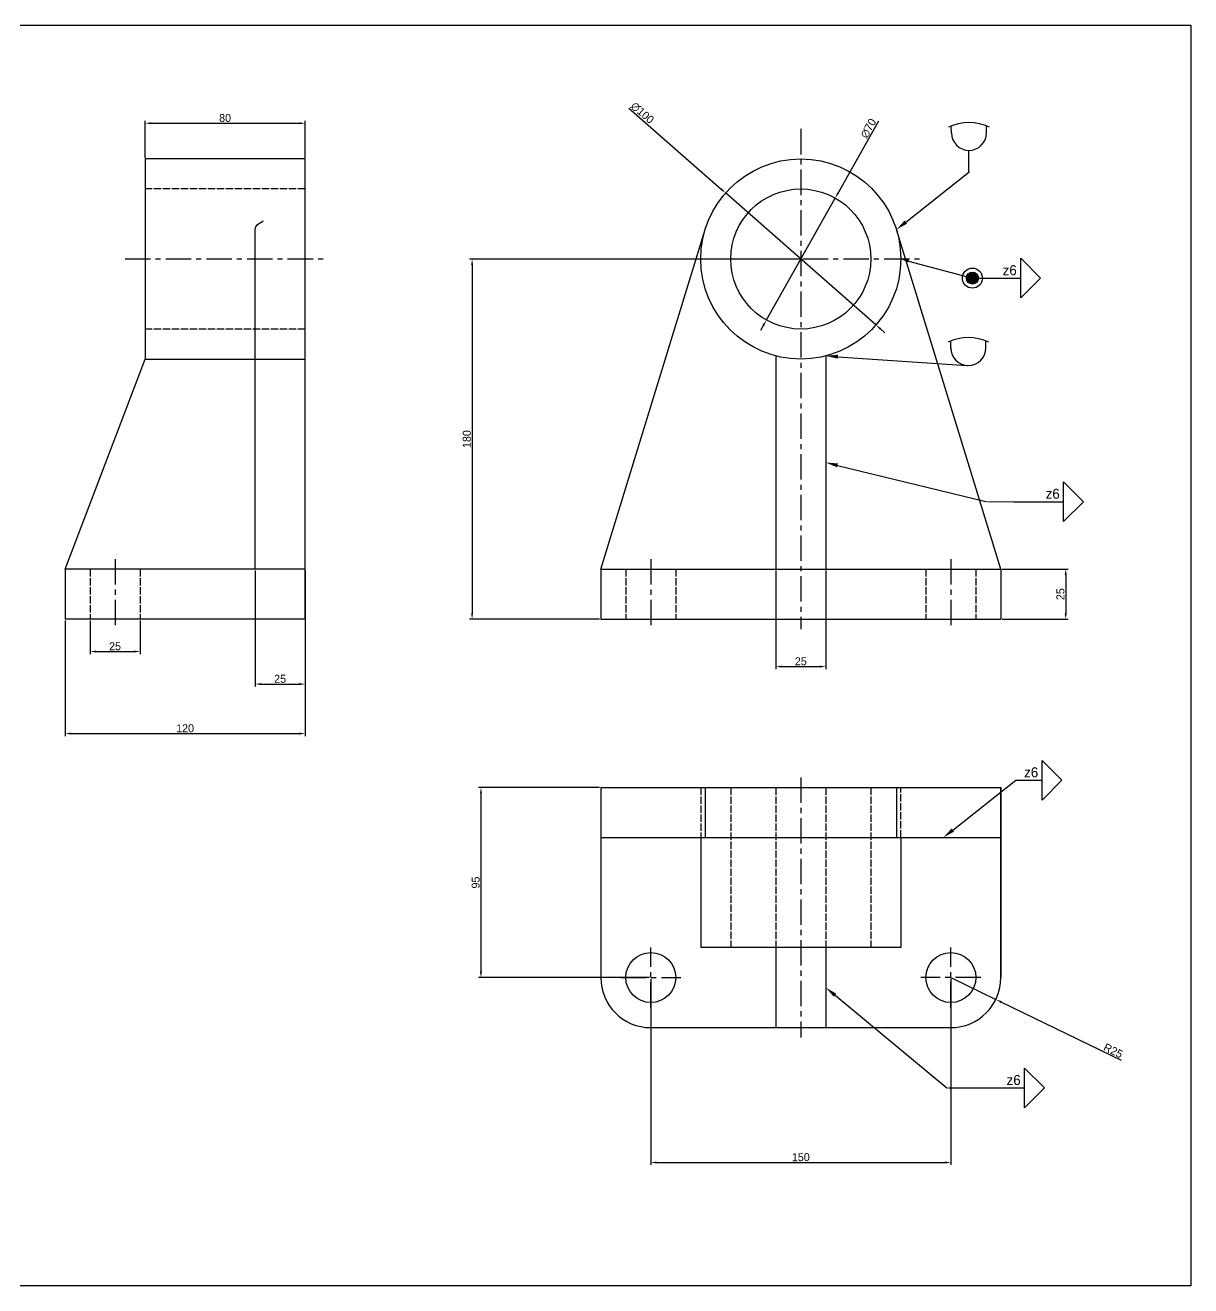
# Model space of a CAD drawing. Header units: millimetres. Extents: x 632 to 3908, y 549 to 1179.
# Drawn here: x 2202 to 2784, y 549 to 1179 of the extents above; entities that cross this region are included whole.
import ezdxf
from ezdxf import colors
from ezdxf.entities.mleader import LeaderData, LeaderLine
from ezdxf.math import Vec2, Vec3

# ---------------------------------------------------------------- set-up
doc = ezdxf.new("R2010")
doc.units = ezdxf.units.MM
doc.linetypes.add('ACAD_ISO02W100', pattern=[15, 12, -3])
doc.linetypes.add('CENTER', pattern=[50.8, 31.75, -6.35, 6.35, -6.35])
doc.dimstyles.new('ISO-25', dxfattribs={"dimtxt": 4, "dimasz": 3, "dimexe": 1.25, "dimexo": 0.625, "dimtad": 1, "dimtxsty": 'Standard', "dimcen": 2.5, "dimclrd": 3, "dimclre": 3, "dimclrt": 3, "dimadec": 0, "dimazin": 0, "dimtfac": 1, "dimtmove": 0, "dimatfit": 3, "dimfxl": 1, "dimarcsym": 0})

# ---------------------------------------------------------------- blocks, each defined once
blk = doc.blocks.new('*D75')
at = {"color": 3, "lineweight": -2, "transparency": 16777216}
for p, q in [((2261.58, 1112.9), (2261.58, 1131.36)), ((2264.58, 1130.11), (2338.58, 1130.11)), ((2341.58, 1112.9), (2341.58, 1131.36))]:
    blk.add_line(p, q, dxfattribs=at)
at = {"color": 3, "transparency": 16777216}
for points in [[(2264.58, 1130.61), (2264.58, 1129.61), (2261.58, 1130.11)], [(2338.58, 1130.61), (2338.58, 1129.61), (2341.58, 1130.11)]]:
    blk.add_solid(points, dxfattribs=at)
at = {"layer": 'Defpoints', "color": 0, "transparency": 16777216}
for p in [(2341.58, 1130.11), (2261.58, 1112.27), (2341.58, 1112.27)]:
    blk.add_point(p, dxfattribs=at)
at = {"color": 3, "transparency": 16777216, "insert": (2301.58, 1132.73), "char_height": 4, "attachment_point": 5}
blk.add_mtext('80', dxfattribs=at)
blk = doc.blocks.new('*D77')
at = {"color": 3, "lineweight": -2, "transparency": 16777216}
for p, q in [((2503.45, 1137.69), (2549.54, 1097.23)), ((2626.94, 1029.29), (2551.79, 1095.26)), ((2629.2, 1027.31), (2631.45, 1025.33))]:
    blk.add_line(p, q, dxfattribs=at)
at = {"color": 3, "transparency": 16777216}
for points in [[(2549.87, 1097.61), (2549.21, 1096.86), (2551.79, 1095.26)], [(2629.53, 1027.68), (2628.87, 1026.93), (2626.94, 1029.29)]]:
    blk.add_solid(points, dxfattribs=at)
at = {"layer": 'Defpoints', "color": 0, "transparency": 16777216}
for p in [(2551.79, 1095.26), (2626.94, 1029.29)]:
    blk.add_point(p, dxfattribs=at)
at = {"color": 3, "transparency": 16777216, "insert": (2510.16, 1135.29), "char_height": 4, "attachment_point": 5, "rotation": 318.72338}
blk.add_mtext('∅100', dxfattribs=at)
blk = doc.blocks.new('*D78')
at = {"color": 3, "lineweight": -2, "transparency": 16777216}
for p, q in [((2628.24, 1131.15), (2608.04, 1095.36)), ((2572.16, 1031.79), (2606.57, 1092.75)), ((2570.69, 1029.18), (2569.21, 1026.56))]:
    blk.add_line(p, q, dxfattribs=at)
at = {"color": 3, "transparency": 16777216}
for points in [[(2607.61, 1095.61), (2608.48, 1095.12), (2606.57, 1092.75)], [(2570.25, 1029.42), (2571.12, 1028.93), (2572.16, 1031.79)]]:
    blk.add_solid(points, dxfattribs=at)
at = {"layer": 'Defpoints', "color": 0, "transparency": 16777216}
for p in [(2606.57, 1092.75), (2572.16, 1031.79)]:
    blk.add_point(p, dxfattribs=at)
at = {"color": 3, "transparency": 16777216, "insert": (2623.19, 1127.54), "char_height": 4, "attachment_point": 5, "rotation": 60.56053}
blk.add_mtext('∅70', dxfattribs=at)
blk = doc.blocks.new('*D82')
at = {"color": 3, "lineweight": -2, "transparency": 16777216}
for p, q in [((2576.87, 906.65), (2576.87, 857.33)), ((2601.87, 906.65), (2601.87, 857.33)), ((2579.87, 858.58), (2598.87, 858.58))]:
    blk.add_line(p, q, dxfattribs=at)
at = {"color": 3, "transparency": 16777216}
for points in [[(2579.87, 859.08), (2579.87, 858.08), (2576.87, 858.58)], [(2598.87, 859.08), (2598.87, 858.08), (2601.87, 858.58)]]:
    blk.add_solid(points, dxfattribs=at)
at = {"layer": 'Defpoints', "color": 0, "transparency": 16777216}
for p in [(2576.87, 907.27), (2601.87, 907.27), (2601.87, 858.58)]:
    blk.add_point(p, dxfattribs=at)
at = {"color": 3, "transparency": 16777216, "insert": (2589.37, 861.2), "char_height": 4, "attachment_point": 5}
blk.add_mtext('25', dxfattribs=at)
blk = doc.blocks.new('*D95')
at = {"color": 3, "lineweight": -2, "transparency": 16777216}
for p, q in [((2234.08, 881.65), (2234.08, 864.85)), ((2259.08, 881.65), (2259.08, 864.85)), ((2237.08, 866.1), (2256.08, 866.1))]:
    blk.add_line(p, q, dxfattribs=at)
at = {"color": 3, "transparency": 16777216}
for points in [[(2237.08, 866.6), (2237.08, 865.6), (2234.08, 866.1)], [(2256.08, 866.6), (2256.08, 865.6), (2259.08, 866.1)]]:
    blk.add_solid(points, dxfattribs=at)
at = {"layer": 'Defpoints', "color": 0, "transparency": 16777216}
for p in [(2234.08, 882.27), (2259.08, 882.27), (2259.08, 866.1)]:
    blk.add_point(p, dxfattribs=at)
at = {"color": 3, "transparency": 16777216, "insert": (2246.58, 868.72), "char_height": 4, "attachment_point": 5}
blk.add_mtext('25', dxfattribs=at)
blk = doc.blocks.new('*D140')
at = {"color": 3, "lineweight": -2, "transparency": 16777216}
for p, q in [((2221.58, 881.65), (2221.58, 823.85)), ((2341.58, 881.65), (2341.58, 823.85)), ((2224.58, 825.1), (2338.58, 825.1))]:
    blk.add_line(p, q, dxfattribs=at)
at = {"color": 3, "transparency": 16777216}
for points in [[(2224.58, 825.6), (2224.58, 824.6), (2221.58, 825.1)], [(2338.58, 825.6), (2338.58, 824.6), (2341.58, 825.1)]]:
    blk.add_solid(points, dxfattribs=at)
at = {"layer": 'Defpoints', "color": 0, "transparency": 16777216}
for p in [(2221.58, 882.27), (2341.58, 882.27), (2341.58, 825.1)]:
    blk.add_point(p, dxfattribs=at)
at = {"color": 3, "transparency": 16777216, "insert": (2281.58, 827.72), "char_height": 4, "attachment_point": 5}
blk.add_mtext('120', dxfattribs=at)
blk = doc.blocks.new('*D141')
at = {"color": 3, "lineweight": -2, "transparency": 16777216}
for p, q in [((2316.58, 906.65), (2316.58, 848.58)), ((2341.58, 906.65), (2341.58, 848.58)), ((2319.58, 849.83), (2338.58, 849.83))]:
    blk.add_line(p, q, dxfattribs=at)
at = {"color": 3, "transparency": 16777216}
for points in [[(2319.58, 850.33), (2319.58, 849.33), (2316.58, 849.83)], [(2338.58, 850.33), (2338.58, 849.33), (2341.58, 849.83)]]:
    blk.add_solid(points, dxfattribs=at)
at = {"layer": 'Defpoints', "color": 0, "transparency": 16777216}
for p in [(2316.58, 907.27), (2341.58, 907.27), (2341.58, 849.83)]:
    blk.add_point(p, dxfattribs=at)
at = {"color": 3, "transparency": 16777216, "insert": (2329.08, 852.46), "char_height": 4, "attachment_point": 5}
blk.add_mtext('25', dxfattribs=at)
blk = doc.blocks.new('*D142')
at = {"color": 3, "lineweight": -2, "transparency": 16777216}
for p, q in [((2588.74, 1062.27), (2423.8, 1062.27)), ((2425.05, 1059.27), (2425.05, 885.27)), ((2488.74, 882.27), (2423.8, 882.27))]:
    blk.add_line(p, q, dxfattribs=at)
at = {"color": 3, "transparency": 16777216}
for points in [[(2424.55, 1059.27), (2425.55, 1059.27), (2425.05, 1062.27)], [(2424.55, 885.27), (2425.55, 885.27), (2425.05, 882.27)]]:
    blk.add_solid(points, dxfattribs=at)
at = {"layer": 'Defpoints', "color": 0, "transparency": 16777216}
for p in [(2589.37, 1062.27), (2425.05, 882.27), (2489.37, 882.27)]:
    blk.add_point(p, dxfattribs=at)
at = {"color": 3, "transparency": 16777216, "insert": (2422.42, 972.27), "char_height": 4, "attachment_point": 5, "rotation": 90}
blk.add_mtext('180', dxfattribs=at)
blk = doc.blocks.new('*D143')
at = {"color": 3, "lineweight": -2, "transparency": 16777216}
for p, q in [((2689.99, 907.27), (2723.04, 907.27)), ((2721.79, 904.27), (2721.79, 885.27)), ((2689.99, 882.27), (2723.04, 882.27))]:
    blk.add_line(p, q, dxfattribs=at)
at = {"color": 3, "transparency": 16777216}
for points in [[(2721.29, 904.27), (2722.29, 904.27), (2721.79, 907.27)], [(2721.29, 885.27), (2722.29, 885.27), (2721.79, 882.27)]]:
    blk.add_solid(points, dxfattribs=at)
at = {"layer": 'Defpoints', "color": 0, "transparency": 16777216}
for p in [(2689.37, 907.27), (2689.37, 882.27), (2721.79, 882.27)]:
    blk.add_point(p, dxfattribs=at)
at = {"color": 3, "transparency": 16777216, "insert": (2719.16, 894.77), "char_height": 4, "attachment_point": 5, "rotation": 90}
blk.add_mtext('25', dxfattribs=at)
blk = doc.blocks.new('*D145')
at = {"color": 3, "lineweight": -2, "transparency": 16777216}
for p, q in [((2514.37, 702.53), (2514.37, 609.5)), ((2664.37, 702.53), (2664.37, 609.5)), ((2517.37, 610.75), (2661.37, 610.75))]:
    blk.add_line(p, q, dxfattribs=at)
at = {"color": 3, "transparency": 16777216}
for points in [[(2517.37, 611.25), (2517.37, 610.25), (2514.37, 610.75)], [(2661.37, 611.25), (2661.37, 610.25), (2664.37, 610.75)]]:
    blk.add_solid(points, dxfattribs=at)
at = {"layer": 'Defpoints', "color": 0, "transparency": 16777216}
for p in [(2514.37, 703.16), (2664.37, 703.16), (2664.37, 610.75)]:
    blk.add_point(p, dxfattribs=at)
at = {"color": 3, "transparency": 16777216, "insert": (2589.37, 613.38), "char_height": 4, "attachment_point": 5}
blk.add_mtext('150', dxfattribs=at)
blk = doc.blocks.new('*D146')
at = {"color": 3, "lineweight": -2, "transparency": 16777216}
for p, q in [((2664.37, 703.16), (2686.85, 692.23)), ((2749.73, 661.65), (2689.55, 690.92))]:
    blk.add_line(p, q, dxfattribs=at)
at = {"color": 3, "transparency": 16777216}
blk.add_solid([(2689.77, 691.37), (2689.33, 690.47), (2686.85, 692.23)], dxfattribs=at)
at = {"layer": 'Defpoints', "color": 0, "transparency": 16777216}
for p in [(2664.37, 703.16), (2686.85, 692.23)]:
    blk.add_point(p, dxfattribs=at)
at = {"color": 3, "transparency": 16777216, "insert": (2745.52, 666.62), "char_height": 4, "attachment_point": 5, "rotation": 334.06888}
blk.add_mtext('R25', dxfattribs=at)
blk = doc.blocks.new('*D147')
at = {"color": 3, "lineweight": -2, "transparency": 16777216}
for p, q in [((2488.74, 798.16), (2428.23, 798.16)), ((2429.48, 795.16), (2429.48, 706.16)), ((2513.74, 703.16), (2428.23, 703.16))]:
    blk.add_line(p, q, dxfattribs=at)
at = {"color": 3, "transparency": 16777216}
for points in [[(2428.98, 795.16), (2429.98, 795.16), (2429.48, 798.16)], [(2428.98, 706.16), (2429.98, 706.16), (2429.48, 703.16)]]:
    blk.add_solid(points, dxfattribs=at)
at = {"layer": 'Defpoints', "color": 0, "transparency": 16777216}
for p in [(2489.37, 798.16), (2429.48, 703.16), (2514.37, 703.16)]:
    blk.add_point(p, dxfattribs=at)
at = {"color": 3, "transparency": 16777216, "insert": (2426.85, 750.66), "char_height": 4, "attachment_point": 5, "rotation": 90}
blk.add_mtext('95', dxfattribs=at)

msp = doc.modelspace()

# ---------------------------------------------------------------- hatches: boundary and pattern name
h = msp.add_hatch(color=0)
h.dxf.hatch_style = 1
h.paths.add_polyline_path([(2678.131, 1052.714, -1), (2672.131, 1052.714, -1)])

# ---------------------------------------------------------------- linework, layer by layer
for p, q in [((2664.623, 1125.091), (2664.607, 1128.794)), ((2682.138, 1125.306), (2682.138, 1128.806)), ((2673.388, 1105.639), (2673.388, 1116.556)), ((2341.58, 1112.271), (2261.58, 1112.271)), ((2261.58, 1112.271), (2261.58, 1012.271)), ((2341.58, 882.271), (2341.58, 1112.271)), ((2316.58, 907.271), (2316.58, 1076.974)), ((2489.367, 907.271), (2541.577, 1076.974)), ((2689.367, 907.271), (2637.156, 1076.974)), ((2699.271, 1052.693), (2699.271, 1062.613)), ((2699.271, 1062.613), (2709.17, 1052.714)), ((2674.411, 1052.714), (2699.271, 1052.664)), ((2709.17, 1052.714), (2699.271, 1042.814)), ((2699.271, 1042.814), (2699.271, 1052.693)), ((2664.362, 1017.614), (2664.346, 1021.317)), ((2681.877, 1017.829), (2681.877, 1021.329)), ((2221.58, 907.271), (2261.58, 1012.271)), ((2261.58, 1012.271), (2341.58, 1012.271)), ((2576.867, 1013.859), (2576.867, 907.271)), ((2601.867, 1013.859), (2601.867, 907.271)), ((2720.762, 940.978), (2720.762, 950.898)), ((2720.762, 950.898), (2730.662, 940.998)), ((2682.624, 941.027), (2695.762, 940.978)), ((2695.762, 940.978), (2720.762, 940.978)), ((2730.662, 940.998), (2720.762, 931.099)), ((2720.762, 931.099), (2720.762, 940.978)), ((2341.58, 907.271), (2221.58, 907.271)), ((2221.58, 907.271), (2221.58, 882.271)), ((2489.367, 907.271), (2689.367, 907.271)), ((2489.367, 907.271), (2489.367, 882.271)), ((2689.367, 907.271), (2689.367, 882.271)), ((2341.58, 882.271), (2221.58, 882.271)), ((2489.367, 882.271), (2689.367, 882.271)), ((2710.013, 801.777), (2710.013, 811.697)), ((2710.013, 811.697), (2719.912, 801.797)), ((2696.874, 801.826), (2710.013, 801.777)), ((2719.912, 801.797), (2710.013, 791.898)), ((2710.013, 791.898), (2710.013, 801.777)), ((2489.367, 798.16), (2689.367, 798.16)), ((2489.367, 798.16), (2489.367, 703.16)), ((2541.577, 798.16), (2541.577, 773.16)), ((2637.156, 798.16), (2637.156, 773.16)), ((2689.367, 703.16), (2689.367, 798.16)), ((2689.367, 798.16), (2689.367, 703.16)), ((2489.367, 773.16), (2689.367, 773.16)), ((2539.367, 773.16), (2539.367, 718.16)), ((2639.367, 773.16), (2639.367, 718.16)), ((2639.367, 773.16), (2639.367, 718.16)), ((2639.367, 718.16), (2539.367, 718.16)), ((2576.867, 718.16), (2576.867, 678.16)), ((2601.867, 718.16), (2601.867, 678.16)), ((2514.367, 678.16), (2664.367, 678.16)), ((2701.254, 647.997), (2701.254, 657.917)), ((2701.254, 657.917), (2711.153, 648.018)), ((2663.116, 648.047), (2676.254, 647.997)), ((2676.254, 647.997), (2701.254, 647.997)), ((2711.153, 648.018), (2701.254, 638.118)), ((2701.254, 638.118), (2701.254, 647.997))]:
    msp.add_line(p, q)
at = {"color": 1, "linetype": 'CENTER', "ltscale": 0.4}
for p, q in [((2589.367, 1127.271), (2589.367, 877.271)), ((2251.58, 1062.271), (2351.58, 1062.271)), ((2529.367, 1062.271), (2649.367, 1062.271)), ((2246.58, 912.271), (2246.58, 877.271)), ((2514.367, 912.271), (2514.367, 877.271)), ((2664.367, 912.271), (2664.367, 877.271)), ((2589.367, 803.16), (2589.367, 673.16)), ((2514.367, 688.16), (2514.367, 718.16)), ((2664.367, 688.16), (2664.367, 718.16)), ((2499.367, 703.16), (2529.367, 703.16)), ((2679.367, 703.16), (2649.367, 703.16))]:
    msp.add_line(p, q, dxfattribs=at)
at = {"color": 3, "linetype": 'ACAD_ISO02W100', "ltscale": 0.3}
for p, q in [((2341.58, 1097.271), (2261.58, 1097.271)), ((2341.58, 1027.271), (2261.58, 1027.271)), ((2234.08, 907.271), (2234.08, 882.271)), ((2259.08, 907.271), (2259.08, 882.271)), ((2501.867, 907.271), (2501.867, 882.271)), ((2526.867, 907.271), (2526.867, 882.271)), ((2651.867, 907.271), (2651.867, 882.271)), ((2676.867, 907.271), (2676.867, 882.271)), ((2539.367, 798.16), (2539.367, 773.16)), ((2554.367, 798.16), (2554.367, 718.16)), ((2576.867, 798.16), (2576.867, 718.16)), ((2601.867, 798.16), (2601.867, 718.16)), ((2624.367, 798.16), (2624.367, 718.16)), ((2639.367, 773.16), (2639.367, 798.16))]:
    msp.add_line(p, q, dxfattribs=at)
msp.add_lwpolyline([(1619.017, 1179.105), (2784.311, 1179.105), (2784.311, 549.136), (1619.017, 549.136)], close=True)
for centre, radius in [((2589.367, 1062.271), 50), ((2589.367, 1062.271), 35), ((2675.131, 1052.714), 5), ((2675.131, 1052.714), 3), ((2514.367, 703.16), 12.5), ((2664.367, 703.16), 12.5)]:
    msp.add_circle(centre, radius)
for centre, radius, start, end in [((2673.388, 1106.345), 24.105, 64.889829, 114.922918), ((2673.388, 1125.306), 8.75, 180, 270), ((2673.388, 1125.306), 8.75, 270, 0), ((2673.127, 998.868), 24.105, 64.889829, 114.922918), ((2673.127, 1017.829), 8.75, 180, 270), ((2673.127, 1017.829), 8.75, 270, 0), ((2514.367, 703.16), 25, 180, 270), ((2664.367, 703.16), 25, 270, 0)]:
    msp.add_arc(centre, radius, start, end)
msp.add_spline([(2316.58, 1076.974), (2316.71, 1077.706), (2320.712, 1081.309)], degree=3)

# ---------------------------------------------------------------- texts
at = {"char_height": 5, "attachment_point": 1}
for insert in [(2690.257, 1059.162), (2711.749, 947.446), (2700.999, 808.245), (2692.24, 654.466)]:
    msp.add_mtext_dynamic_manual_height_columns('z6', width=4.08458, gutter_width=12.5, heights=[0], dxfattribs=dict(at, insert=insert))

# ---------------------------------------------------------------- dimensions: what is measured, and where the dimension line sits
for p1, p2, picture, middle in [((2626.943, 1029.286), (2551.79, 1095.256), '*D77', (2508.425, 1133.321)), ((2572.164, 1031.79), (2606.569, 1092.752), '*D78', (2625.474, 1126.248))]:
    dim = msp.add_diameter_dim_2p(p1=p1, p2=p2, dimstyle='ISO-25')
    dim.commit()
    dim.dimension.update_dxf_attribs({"geometry": picture, "text_midpoint": middle, "dimtype": 163})
for base, p1, p2, picture, middle in [((2341.58, 1130.108), (2261.58, 1112.271), (2341.58, 1112.271), '*D75', (2301.58, 1132.733)), ((2341.58, 849.834), (2316.58, 907.271), (2341.58, 907.271), '*D141', (2329.08, 852.459)), ((2601.867, 858.576), (2576.867, 907.271), (2601.867, 907.271), '*D82', (2589.367, 861.201)), ((2341.58, 825.096), (2221.58, 882.271), (2341.58, 882.271), '*D140', (2281.58, 827.721)), ((2259.08, 866.099), (2234.08, 882.271), (2259.08, 882.271), '*D95', (2246.58, 868.724)), ((2664.367, 610.755), (2514.367, 703.16), (2664.367, 703.16), '*D145', (2589.367, 613.38))]:
    dim = msp.add_linear_dim(base=base, p1=p1, p2=p2, dimstyle='ISO-25')
    dim.commit()
    dim.dimension.update_dxf_attribs({"geometry": picture, "text_midpoint": middle})
for base, p1, p2, picture, middle in [((2425.049, 882.271), (2589.367, 1062.271), (2489.367, 882.271), '*D142', (2422.424, 972.271)), ((2721.788, 882.271), (2689.367, 907.271), (2689.367, 882.271), '*D143', (2719.163, 894.771)), ((2429.477, 703.16), (2489.367, 798.16), (2514.367, 703.16), '*D147', (2426.852, 750.66))]:
    dim = msp.add_linear_dim(base=base, p1=p1, p2=p2, angle=90, dimstyle='ISO-25')
    dim.commit()
    dim.dimension.update_dxf_attribs({"geometry": picture, "text_midpoint": middle})
dim = msp.add_radius_dim(center=(2664.367, 703.16), mpoint=(2686.85, 692.227), dimstyle='ISO-25')
dim.commit()
dim.dimension.update_dxf_attribs({"geometry": '*D146', "text_midpoint": (2744.376, 664.255), "dimtype": 164})

# ---------------------------------------------------------------- leaders
ml = msp.add_multileader_mtext('Standard')
ml.set_content('', color=256)
ml.set_leader_properties()
ml.build(insert=Vec2(0, 0))
ml.multileader.update_dxf_attribs({"text_right_attachment_type": 6, "dogleg_length": 0.36, "arrow_head_size": 6})
ctx = ml.context
ctx.base_point, ctx.char_height, ctx.arrow_head_size, ctx.landing_gap_size, ctx.plane_origin = Vec3(2673.748, 1105.64), 0.18, 6, 0.09, Vec3(2645.579, 1132.569)
ctx.right_attachment = 6
notes = []
notes.append((ctx, [(0, (1, 1, 0), (2673.388, 1105.64), (1, 0), 0.36, [(0, [(2637.156, 1076.974)], 0, [])])]))
ctx.mtext.insert, ctx.mtext.flow_direction = Vec3(2673.838, 1105.73), 5
ml = msp.add_multileader_mtext('Standard')
ml.set_content('', color=256)
ml.set_leader_properties()
ml.build(insert=Vec2(0, 0))
ml.multileader.update_dxf_attribs({"text_right_attachment_type": 6, "dogleg_length": 0.36})
ctx = ml.context
ctx.base_point, ctx.char_height, ctx.landing_gap_size, ctx.plane_origin = Vec3(2675.491, 1052.714), 0.18, 0.09, Vec3(2639.367, 1062.271)
ctx.right_attachment = 6
notes.append((ctx, [(0, (1, 1, 0), (2675.131, 1052.714), (1, 0), 0.36, [(0, [(2639.367, 1062.271)], 0, [])])]))
ctx.mtext.insert, ctx.mtext.flow_direction = Vec3(2675.581, 1052.804), 5
ml = msp.add_multileader_mtext('Standard')
ml.set_content('', color=256)
ml.set_leader_properties()
ml.build(insert=Vec2(0, 0))
ml.multileader.update_dxf_attribs({"text_right_attachment_type": 6, "dogleg_length": 0.36, "arrow_head_size": 6})
ctx = ml.context
ctx.base_point, ctx.char_height, ctx.arrow_head_size, ctx.landing_gap_size, ctx.plane_origin = Vec3(2672.767, 1009.079), 0.18, 6, 0.09, Vec3(2610.29, 1069.454)
ctx.right_attachment = 6
notes.append((ctx, [(0, (1, 1, 0), (2672.407, 1009.079), (1, 0), 0.36, [(0, [(2601.867, 1013.859)], 0, [])])]))
ctx.mtext.insert, ctx.mtext.flow_direction = Vec3(2672.857, 1009.169), 5
ml = msp.add_multileader_mtext('Standard')
ml.set_content('', color=256)
ml.set_leader_properties()
ml.build(insert=Vec2(0, 0))
ml.multileader.update_dxf_attribs({"text_right_attachment_type": 6, "dogleg_length": 0.36, "arrow_head_size": 6})
ctx = ml.context
ctx.base_point, ctx.char_height, ctx.arrow_head_size, ctx.landing_gap_size, ctx.plane_origin = Vec3(2682.264, 941.027), 0.18, 6, 0.09, Vec3(2647.79, 1063.66)
ctx.right_attachment = 6
notes.append((ctx, [(0, (1, 1, 0), (2681.904, 941.027), (1, 0), 0.36, [(0, [(2601.867, 960.565)], 0, [])])]))
ctx.mtext.insert, ctx.mtext.flow_direction = Vec3(2682.354, 941.117), 5
ml = msp.add_multileader_mtext('Standard')
ml.set_content('', color=256)
ml.set_leader_properties()
ml.build(insert=Vec2(0, 0))
ml.multileader.update_dxf_attribs({"text_right_attachment_type": 6, "dogleg_length": 0.36, "arrow_head_size": 6})
ctx = ml.context
ctx.base_point, ctx.char_height, ctx.arrow_head_size, ctx.landing_gap_size, ctx.plane_origin = Vec3(2697.234, 801.826), 0.18, 6, 0.09, Vec3(2669.065, 828.755)
ctx.right_attachment = 6
notes.append((ctx, [(0, (1, 1, 0), (2696.874, 801.826), (1, 0), 0.36, [(0, [(2660.642, 773.16)], 0, [])])]))
ctx.mtext.insert, ctx.mtext.flow_direction = Vec3(2697.324, 801.916), 5
ml = msp.add_multileader_mtext('Standard')
ml.set_content('', color=256)
ml.set_leader_properties()
ml.build(insert=Vec2(0, 0))
ml.multileader.update_dxf_attribs({"text_right_attachment_type": 6, "dogleg_length": 0.36, "arrow_head_size": 6})
ctx = ml.context
ctx.base_point, ctx.char_height, ctx.arrow_head_size, ctx.landing_gap_size, ctx.plane_origin = Vec3(2662.756, 648.047), 0.18, 6, 0.09, Vec3(2647.79, 801.255)
ctx.right_attachment = 6
notes.append((ctx, [(0, (1, 1, 0), (2662.396, 648.047), (1, 0), 0.36, [(0, [(2601.867, 698.16)], 0, [])])]))
ctx.mtext.insert, ctx.mtext.flow_direction = Vec3(2662.846, 648.137), 5
for ctx, leaders in notes:
    for number, flags, end, landing, length, lines in leaders:
        leader = LeaderData()
        leader.index, (leader.has_last_leader_line, leader.has_dogleg_vector, leader.attachment_direction) = number, flags
        leader.last_leader_point, leader.dogleg_vector, leader.dogleg_length = Vec3(end), Vec3(landing), length
        for number, points, colour, breaks in lines:
            line = LeaderLine()
            line.index, line.vertices, line.color, line.breaks = number, Vec3.list(points), colors.encode_raw_color(colour), breaks
            leader.lines.append(line)
        ctx.leaders.append(leader)

doc.saveas('drawing.dxf')
